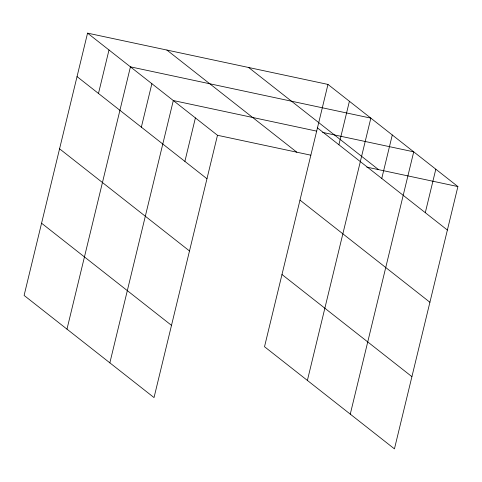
<?xml version="1.0" encoding="UTF-8"?>
<svg xmlns="http://www.w3.org/2000/svg" width="482" height="482" viewBox="0 0 482 482"><rect width="100%" height="100%" fill="white"/><g stroke="black" fill="none" stroke-linecap="round" stroke-linejoin="round"><path stroke-width="0.72" d="M87.555 33.131L24.1 295.43L154.029 397.578L217.484 135.279L87.555 33.131L327.971 84.422L457.9 186.57L394.445 448.869L264.516 346.721L327.971 84.422M98.479 93.46L108.998 49.983M66.98 329.14L130.435 66.841L370.845 118.132L307.389 380.431M141.353 127.17L151.872 83.693M109.854 362.85L173.309 100.545L316.716 131.14M184.883 161.392L195.397 117.909M338.888 144.757L349.408 101.274M381.768 178.46L392.288 134.984M350.269 414.14L413.725 151.836L322.603 132.399M425.293 212.683L435.812 169.206M217.484 135.279L310.818 155.186M366.784 167.127L457.9 186.57M248.634 67.498L378.563 169.64M317.451 127.899L447.38 230.047M166.893 50.056L296.822 152.204M299.979 200.114L429.914 302.256M77.042 76.608L206.971 178.756M281.982 274.511L411.911 376.659M59.569 148.817L189.498 250.965M41.573 223.22L171.502 325.368"/></g></svg>
